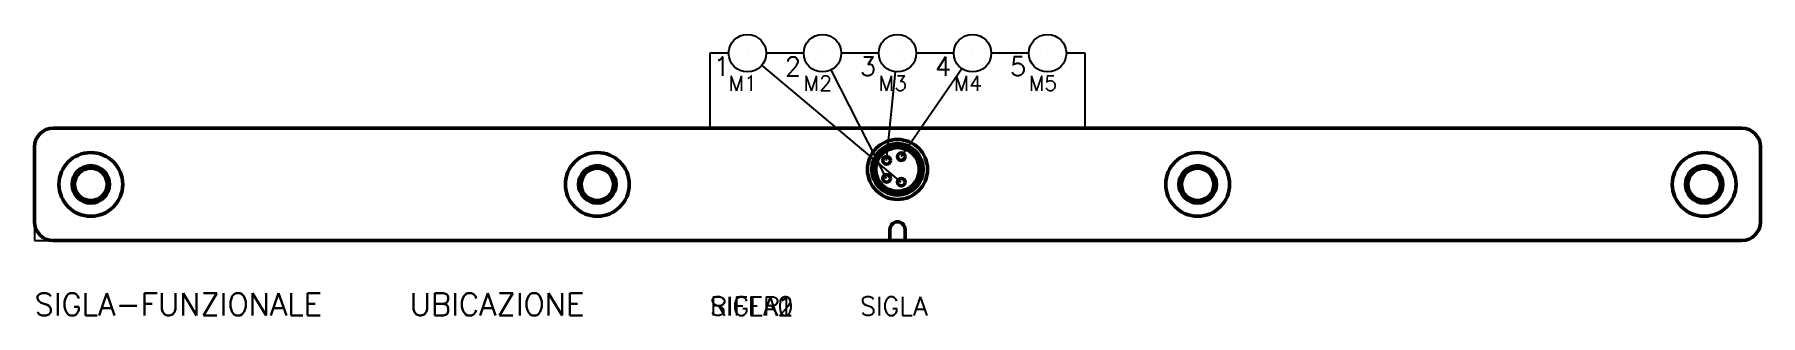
# Model space of a CAD drawing. Extents: x 0 to 230, y -10 to 28.
import ezdxf

# ---------------------------------------------------------------- set-up
doc = ezdxf.new("R2010")
doc.units = 0
doc.header["$LTSCALE"] = 4
doc.layers.get('0').update_dxf_attribs({"linetype": 'CONTINUOUS'})
doc.layers.add('AM_0', color=7, linetype='CONTINUOUS', lineweight=50)
doc.styles.get("Standard").update_dxf_attribs({"font": 'romans.shx'})

msp = doc.modelspace()

# ---------------------------------------------------------------- linework, layer by layer
for p, q in [((92.5, 25), (90, 25)), ((90, 25), (90, 15)), ((115.5, 7.8), (96.92, 23.39)), ((102.5, 25), (97.5, 25)), ((112.5, 25), (107.5, 25)), ((122.5, 25), (117.5, 25)), ((132.5, 25), (127.5, 25)), ((140, 25), (137.5, 25)), ((140, 15), (140, 25)), ((113.55, 8.3), (106.14, 22.77)), ((113.55, 10.7), (114.75, 22.51)), ((115.5, 11.2), (123.58, 22.94)), ((0, 2.5), (0, 0)), ((0, 0), (2.5, 0))]:
    msp.add_line(p, q)
for centre in [(95, 25), (105, 25), (115, 25), (125, 25), (135, 25)]:
    msp.add_circle(centre, 2.5)
at = {"layer": 'AM_0'}
for p, q in [((227.5, 15), (2.5, 15)), ((0, 12.5), (0, 2.5)), ((230, 2.5), (230, 12.5)), ((2.5, 0), (227.5, 0)), ((114, 1.5), (114, 0)), ((116, 0), (116, 1.5))]:
    msp.add_line(p, q, dxfattribs=at)
for centre, radius in [((7.5, 7.5), 4.25), ((75, 7.5), 4.25), ((115, 9.5), 4), ((115, 9.5), 3.44), ((115, 9.5), 3.25), ((115, 9.5), 2.9), ((115.5, 11.2), 0.5), ((155, 7.5), 4.25), ((222.5, 7.5), 4.25), ((7.5, 7.5), 2.5), ((7.5, 7.5), 2.16), ((75, 7.5), 2.5), ((75, 7.5), 2.16), ((113.55, 10.7), 0.5), ((155, 7.5), 2.5), ((155, 7.5), 2.16), ((222.5, 7.5), 2.5), ((222.5, 7.5), 2.16), ((113.55, 8.3), 0.5), ((115.5, 7.8), 0.5)]:
    msp.add_circle(centre, radius, dxfattribs=at)
for centre, radius, start, end in [((2.5, 12.5), 2.5, 90, 180), ((227.5, 12.5), 2.5, 360, 90), ((2.5, 2.5), 2.5, 180, 270), ((115, 1.5), 1, 0, 180), ((227.5, 2.5), 2.5, 270, 0)]:
    msp.add_arc(centre, radius, start, end, dxfattribs=at)

# ---------------------------------------------------------------- texts
at = {"char_height": 2.5, "attachment_point": 1}
for s, insert in [('1', (90.5, 24.5)), ('2', (100, 24.5)), ('3', (110, 24.5)), ('4', (120, 24.5)), ('5', (130, 24.5))]:
    msp.add_mtext_dynamic_manual_height_columns(s, width=2.5, gutter_width=12.5, heights=[0], dxfattribs=dict(at, insert=insert))
for tag, p, s, height, flags in [('F1', (95, 25), '', 0.00001, 9), ('F2', (105, 25), '', 0.00001, 9), ('F3', (115, 25), '', 0.00001, 9), ('F4', (125, 25), '', 0.00001, 9), ('F5', (135, 25), '', 0.00001, 9), ('TIPOSIG', (0, 0), '3', 0.00000001, 9), ('POSIZIONE', (0, 0), '', 0.00000001, 9), ('P-TABELLA', (0, 0), '', 0.00000001, 9), ('T-TABELLA', (0, 0), '', 0.00000001, 9), ('H-TABELLA', (0, 0), '', 0.00000001, 9), ('CODICE', (0, 0), '1xNNN', 0.00000001, 8), ('NOTE1', (0, 0), '', 0.00000001, 9), ('NOTE2', (0, 0), '', 0.00000001, 9), ('DEN1', (0, 0), '', 0.00000001, 8), ('DEN1-A', (0, 0), '', 0.00000001, 8), ('DEN1-TRAD-ID', (0, 0), '', 0.00000001, 8)]:
    msp.add_attdef(tag, p, s, height=height, dxfattribs=dict(flags=flags))
at = {"color": 4, "flags": 8}
for tag, p in [('M1', (92.5, 20)), ('M2', (102.5, 20)), ('M3', (112.5, 20)), ('M4', (122.5, 20)), ('M5', (132.5, 20))]:
    msp.add_attdef(tag, p, '', height=2, dxfattribs=at)
at = {"color": 3}
for tag, p, s, height, flags in [('SIGLA-FUNZIONALE', (0, -10), '', 3, 9), ('UBICAZIONE', (50, -10), '', 3, 8), ('SIGLA0', (90, -10), '', 2.5, 9), ('SIGLA1', (90, -10), '', 2.5, 9), ('SIGLA2', (90, -10), '', 2.5, 9), ('RIFER', (90, -10), 'RIFER ?', 2.5, 8), ('SIGLA', (110, -10), 'SIGLA ?', 2.5, 8)]:
    msp.add_attdef(tag, p, s, height=height, dxfattribs=dict(at, flags=flags))

doc.saveas('drawing.dxf')
